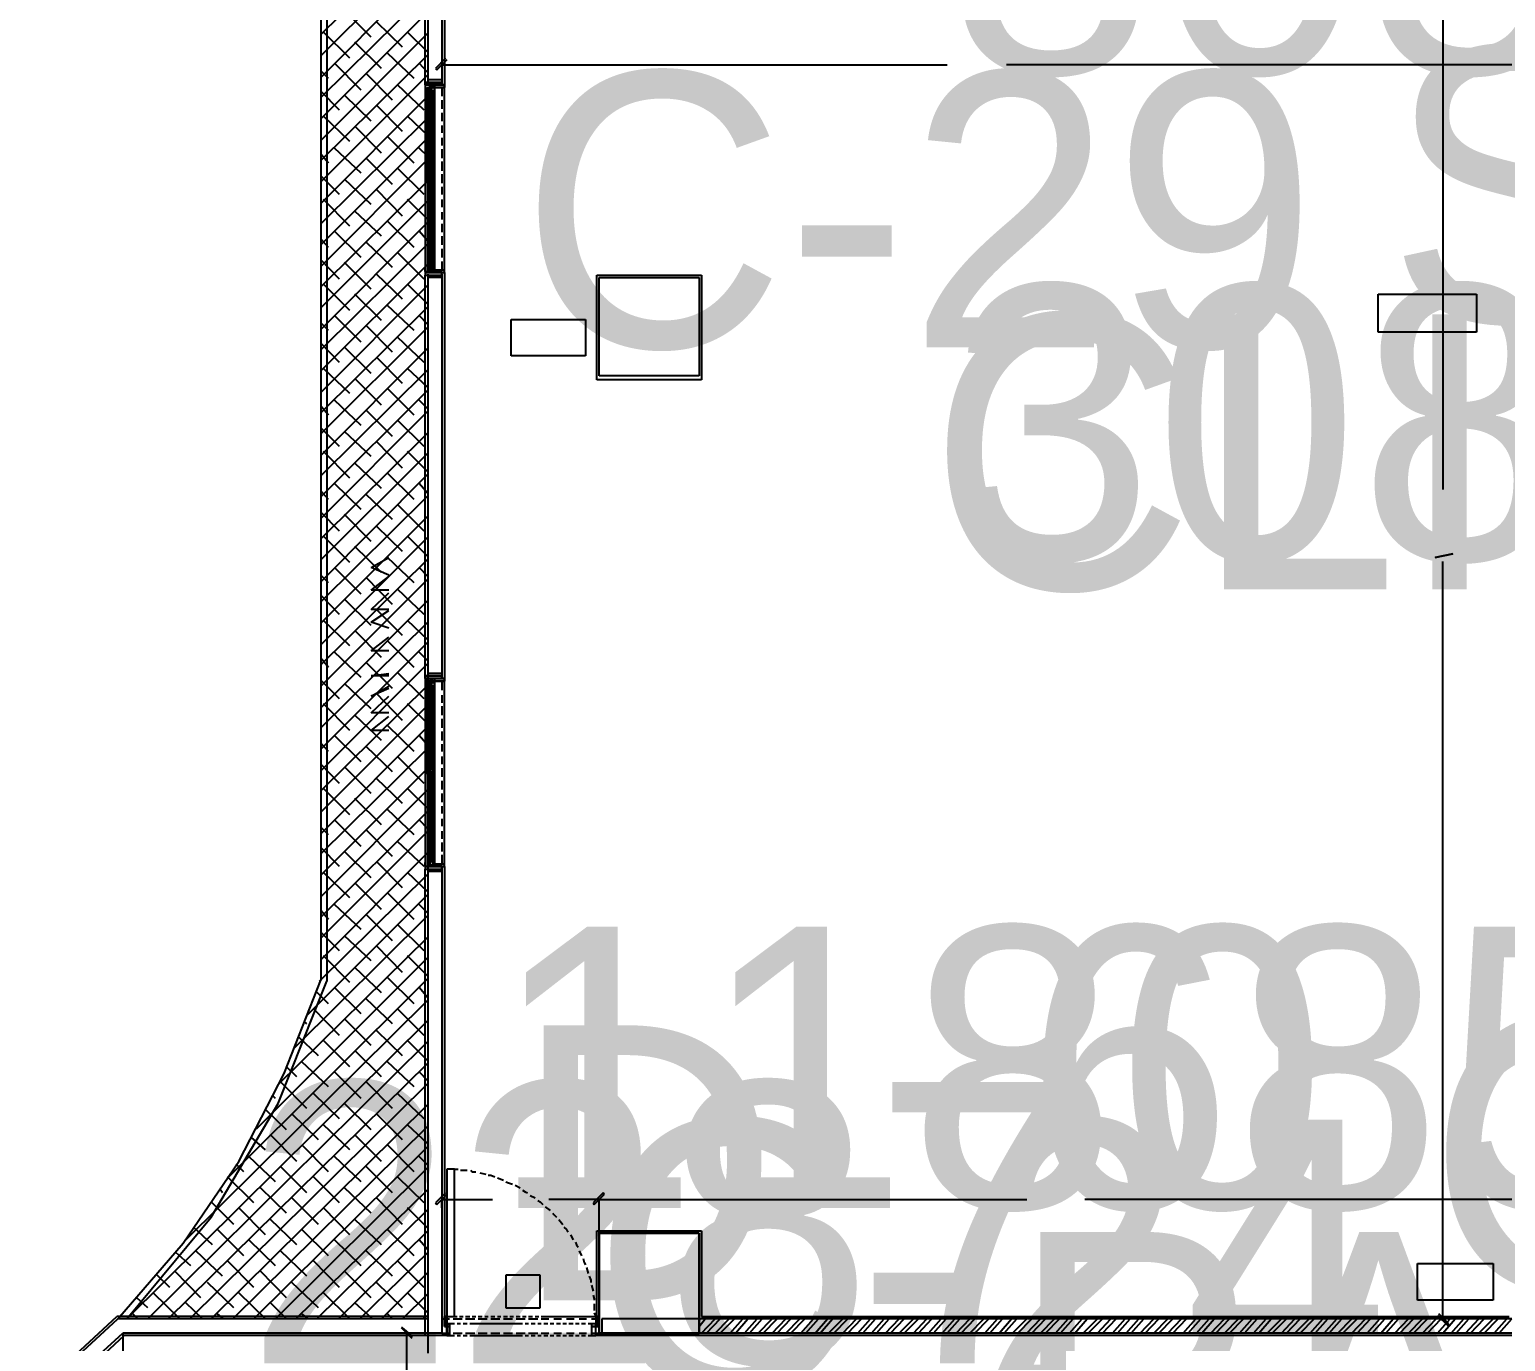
# Model space of a CAD drawing. Header units: feet. Extents: x -4 to 240, y -9 to 130.
# Drawn here: x 40.38 to 77.74, y 71.05 to 104.24 of the extents above; entities that cross this region are included whole.
import ezdxf

# ---------------------------------------------------------------- set-up
doc = ezdxf.new("R2010")
doc.units = ezdxf.units.FT
for name, color, linetype in [('RECTS', 8, 'Continuous'), ('TEXT', 3, 'Continuous'), ('WALLS', 7, 'Continuous')]:
    doc.layers.add(name, color=color, linetype=linetype)

msp = doc.modelspace()

# ---------------------------------------------------------------- linework, layer by layer
at = {"layer": 'RECTS'}
for points in [[(50.399, 102.839), (50.82, 102.839), (50.82, 102.903), (50.399, 102.903)], [(50.628, 102.775), (50.884, 102.775), (50.884, 102.839), (50.628, 102.839)], [(50.399, 98.029), (50.82, 98.029), (50.82, 98.093), (50.399, 98.093)], [(50.628, 98.093), (50.884, 98.093), (50.884, 98.156), (50.628, 98.156)], [(50.399, 87.821), (50.82, 87.821), (50.82, 87.885), (50.399, 87.885)], [(50.628, 87.758), (50.884, 87.758), (50.884, 87.821), (50.628, 87.821)], [(50.399, 82.998), (50.82, 82.998), (50.82, 83.062), (50.399, 83.062)], [(50.628, 83.062), (50.884, 83.062), (50.884, 83.126), (50.628, 83.126)], [(50.884, 71.49), (50.947, 71.49), (50.947, 71.681), (50.884, 71.681)], [(50.884, 71.426), (51.011, 71.426), (51.011, 71.49), (50.884, 71.49)], [(50.947, 71.196), (51.011, 71.196), (51.011, 71.426), (50.947, 71.426)], [(54.609, 71.426), (54.775, 71.426), (54.775, 71.49), (54.609, 71.49)], [(54.609, 71.196), (54.711, 71.196), (54.711, 71.426), (54.609, 71.426)], [(54.711, 71.49), (54.775, 71.49), (54.775, 71.681), (54.711, 71.681)]]:
    msp.add_lwpolyline(points, close=True, dxfattribs=at)
at = {"layer": 'WALLS'}
for p, q in [((47.758, 114.105), (47.758, 80.191)), ((47.911, 113.939), (47.911, 80.166)), ((50.399, 102.903), (50.399, 112.153)), ((50.463, 112.089), (50.463, 102.967)), ((76.147, 111.77), (76.147, 92.606)), ((47.758, 104.115), (50.463, 106.794)), ((47.758, 103.579), (50.463, 106.284)), ((47.758, 103.03), (50.463, 105.748)), ((47.758, 102.52), (50.463, 105.199)), ((50.82, 105.327), (50.82, 102.967)), ((50.884, 105.238), (50.884, 102.839)), ((47.758, 101.984), (50.463, 104.689)), ((49.033, 104.051), (48.357, 104.727)), ((49.825, 103.796), (49.161, 104.434)), ((47.758, 101.435), (50.463, 104.153)), ((48.485, 103.515), (47.821, 104.179)), ((49.289, 103.26), (48.612, 103.923)), ((50.463, 103.668), (49.952, 104.179)), ((47.758, 100.925), (50.463, 103.604)), ((50.118, 103.005), (49.442, 103.643)), ((50.909, 103.515), (50.654, 103.26)), ((50.947, 103.477), (50.692, 103.222)), ((50.692, 103.222), (50.947, 103.477)), ((47.949, 103.005), (47.758, 103.196)), ((47.758, 100.389), (50.463, 103.094)), ((48.778, 102.711), (48.102, 103.388)), ((49.569, 102.456), (48.906, 103.132)), ((50.463, 103.158), (50.246, 103.388)), ((50.654, 103.26), (50.692, 103.222)), ((50.82, 103.413), (50.82, 103.349)), ((50.82, 103.413), (50.82, 103.413)), ((50.82, 103.349), (63.604, 103.349)), ((77.895, 103.349), (65.11, 103.349)), ((50.373, 102.201), (49.697, 102.839)), ((50.399, 102.839), (50.399, 102.903)), ((50.399, 102.903), (50.82, 102.903)), ((50.501, 102.839), (50.399, 102.839)), ((50.399, 102.839), (50.399, 102.75)), ((50.82, 102.839), (50.399, 102.839)), ((50.628, 102.839), (50.399, 102.839)), ((50.399, 102.839), (50.399, 98.093)), ((50.399, 102.75), (50.399, 102.75)), ((50.437, 102.775), (50.437, 100.478)), ((50.437, 102.775), (50.501, 102.775)), ((50.437, 102.775), (50.437, 102.775)), ((50.437, 102.75), (50.437, 102.75)), ((50.437, 102.75), (50.437, 102.648)), ((50.437, 102.75), (50.437, 102.75)), ((50.82, 102.967), (50.463, 102.967)), ((50.463, 102.967), (50.463, 102.877)), ((50.463, 102.775), (50.463, 102.558)), ((50.463, 102.75), (50.463, 102.75)), ((50.463, 102.75), (50.463, 102.648)), ((50.501, 102.839), (50.501, 102.75)), ((50.501, 102.775), (50.501, 100.478)), ((50.501, 102.75), (50.501, 102.75)), ((50.59, 102.839), (50.526, 102.839)), ((50.526, 102.839), (50.526, 102.75)), ((50.526, 102.75), (50.526, 102.75)), ((50.565, 100.581), (50.565, 102.839)), ((50.59, 102.839), (50.59, 102.75)), ((50.59, 102.75), (50.59, 102.75)), ((50.628, 102.839), (50.628, 102.775)), ((50.884, 102.839), (50.628, 102.839)), ((50.628, 102.775), (50.628, 102.839)), ((50.628, 102.839), (50.884, 102.839)), ((50.628, 98.093), (50.628, 102.839)), ((50.628, 102.775), (50.628, 98.156)), ((50.628, 102.775), (50.628, 98.156)), ((50.884, 102.775), (50.628, 102.775)), ((50.82, 102.967), (50.82, 102.877)), ((50.82, 102.903), (50.82, 102.839)), ((50.82, 102.775), (50.82, 102.558)), ((50.884, 102.775), (50.884, 102.839)), ((50.884, 102.839), (50.884, 102.775)), ((50.884, 98.156), (50.884, 102.775)), ((50.884, 98.156), (50.884, 102.775)), ((48.23, 102.201), (47.758, 102.686)), ((47.758, 99.841), (50.463, 102.558)), ((49.033, 101.92), (48.357, 102.584)), ((50.399, 102.711), (50.399, 102.711)), ((50.399, 102.711), (50.399, 102.711)), ((50.399, 102.711), (50.399, 102.711)), ((50.399, 102.711), (50.399, 102.711)), ((50.399, 102.711), (50.399, 98.22)), ((50.437, 102.711), (50.437, 102.711)), ((50.437, 102.711), (50.437, 102.711)), ((50.437, 102.711), (50.437, 102.711)), ((50.437, 102.711), (50.437, 102.711)), ((50.437, 100.517), (50.437, 102.648)), ((50.437, 102.648), (50.437, 102.648)), ((50.463, 100.478), (50.463, 102.711)), ((50.463, 100.478), (50.463, 102.711)), ((50.463, 102.711), (50.463, 100.478)), ((50.463, 102.711), (50.463, 102.711)), ((50.463, 100.517), (50.463, 102.648)), ((50.463, 102.648), (50.463, 102.648)), ((50.463, 102.456), (50.463, 102.239)), ((50.501, 102.711), (50.501, 98.22)), ((50.501, 102.711), (50.501, 102.711)), ((50.501, 102.711), (50.501, 102.711)), ((50.526, 102.711), (50.526, 98.22)), ((50.526, 102.711), (50.526, 102.711)), ((50.526, 102.711), (50.526, 102.711)), ((50.59, 102.711), (50.59, 98.22)), ((50.59, 102.711), (50.59, 102.711)), ((50.59, 102.711), (50.59, 102.711)), ((50.82, 102.456), (50.82, 102.239)), ((47.758, 99.33), (50.463, 102.01)), ((48.485, 101.41), (47.821, 102.048)), ((49.825, 101.665), (49.161, 102.329)), ((50.463, 101.563), (49.952, 102.048)), ((50.463, 102.137), (50.463, 101.92)), ((50.82, 102.137), (50.82, 101.92)), ((49.289, 101.116), (48.612, 101.793)), ((50.463, 101.818), (50.463, 101.627)), ((50.82, 101.818), (50.82, 101.627)), ((47.758, 98.794), (50.463, 101.499)), ((48.778, 100.606), (48.102, 101.244)), ((50.118, 100.861), (49.442, 101.537)), ((50.463, 101.027), (50.246, 101.244)), ((50.463, 101.499), (50.463, 101.308)), ((50.82, 101.499), (50.82, 101.308)), ((47.949, 100.861), (47.758, 101.091)), ((47.758, 98.246), (50.463, 100.963)), ((49.569, 100.325), (48.906, 100.989)), ((50.463, 101.219), (50.463, 100.989)), ((50.463, 100.9), (50.463, 100.67)), ((50.82, 101.219), (50.82, 100.989)), ((50.82, 100.9), (50.82, 100.67)), ((48.23, 100.07), (47.758, 100.542)), ((50.373, 100.07), (49.697, 100.734)), ((50.437, 100.415), (50.437, 100.581)), ((50.437, 100.581), (50.437, 100.581)), ((50.437, 100.478), (50.437, 100.542)), ((50.437, 100.542), (50.437, 100.542)), ((50.437, 100.542), (50.437, 100.542)), ((50.437, 100.517), (50.437, 100.517)), ((50.437, 100.478), (50.437, 100.478)), ((50.437, 100.478), (50.437, 100.478)), ((50.437, 100.415), (50.437, 100.478)), ((50.437, 100.478), (50.437, 100.478)), ((50.463, 100.581), (50.463, 100.351)), ((50.463, 100.581), (50.463, 100.581)), ((50.463, 100.478), (50.463, 100.542)), ((50.463, 100.542), (50.463, 100.542)), ((50.463, 100.542), (50.463, 100.542)), ((50.463, 100.542), (50.463, 100.542)), ((50.463, 100.517), (50.463, 100.517)), ((50.463, 100.478), (50.463, 100.478)), ((50.463, 100.478), (50.463, 100.478)), ((50.463, 100.478), (50.463, 100.478)), ((50.463, 100.415), (50.463, 100.478)), ((50.501, 100.415), (50.501, 100.581)), ((50.526, 100.581), (50.526, 100.415)), ((50.526, 100.581), (50.59, 100.581)), ((50.526, 100.581), (50.526, 100.517)), ((50.526, 100.581), (50.526, 100.581)), ((50.526, 100.517), (50.526, 100.453)), ((50.526, 100.517), (50.526, 100.517)), ((50.565, 100.581), (50.565, 100.517)), ((50.565, 100.517), (50.565, 100.517)), ((50.565, 100.517), (50.565, 100.453)), ((50.565, 98.22), (50.565, 100.517)), ((50.565, 98.22), (50.565, 100.517)), ((50.565, 100.517), (50.565, 98.22)), ((50.59, 100.581), (50.59, 100.415)), ((50.82, 100.581), (50.82, 100.351)), ((47.758, 97.735), (50.463, 100.415)), ((49.033, 99.815), (48.357, 100.453)), ((49.825, 99.522), (49.161, 100.198)), ((50.437, 100.453), (50.437, 100.453)), ((50.437, 100.415), (50.501, 100.415)), ((50.437, 100.415), (50.437, 100.415)), ((50.463, 98.118), (50.463, 100.415)), ((50.463, 100.262), (50.463, 100.07)), ((50.501, 100.453), (50.501, 100.453)), ((50.526, 100.453), (50.526, 100.453)), ((50.526, 100.415), (50.526, 100.415)), ((50.526, 100.415), (50.526, 100.415)), ((50.526, 100.415), (50.526, 98.309)), ((50.565, 100.453), (50.565, 100.453)), ((50.565, 100.415), (50.565, 100.415)), ((50.565, 100.415), (50.565, 100.415)), ((50.59, 100.415), (50.59, 98.309)), ((50.82, 100.262), (50.82, 100.07)), ((47.758, 97.199), (50.463, 99.904)), ((48.485, 99.266), (47.821, 99.943)), ((50.463, 99.432), (49.952, 99.943)), ((50.463, 99.943), (50.463, 99.751)), ((50.82, 99.943), (50.82, 99.751)), ((47.758, 96.651), (50.463, 99.368)), ((49.289, 99.011), (48.612, 99.649)), ((50.118, 98.73), (49.442, 99.394)), ((50.463, 99.624), (50.463, 99.432)), ((50.82, 99.624), (50.82, 99.432)), ((48.778, 98.475), (48.102, 99.139)), ((50.463, 98.884), (50.246, 99.139)), ((50.463, 99.33), (50.463, 99.113)), ((50.463, 99.011), (50.463, 98.794)), ((50.82, 99.33), (50.82, 99.113)), ((50.82, 99.011), (50.82, 98.794)), ((47.949, 98.73), (47.758, 98.947)), ((47.758, 96.14), (50.463, 98.82)), ((49.569, 98.22), (48.906, 98.858)), ((50.463, 98.692), (50.463, 98.475)), ((50.82, 98.692), (50.82, 98.475)), ((48.23, 97.927), (47.758, 98.411)), ((47.758, 95.604), (50.463, 98.309)), ((49.033, 97.671), (48.357, 98.348)), ((50.373, 97.927), (49.697, 98.603)), ((50.463, 98.373), (50.463, 98.182)), ((50.526, 98.156), (50.526, 98.309)), ((50.526, 98.309), (50.526, 98.309)), ((50.526, 98.22), (50.526, 98.284)), ((50.526, 98.284), (50.526, 98.284)), ((50.526, 98.284), (50.526, 98.284)), ((50.526, 98.284), (50.526, 98.284)), ((50.565, 98.309), (50.565, 98.309)), ((50.565, 98.22), (50.565, 98.284)), ((50.565, 98.284), (50.565, 98.284)), ((50.565, 98.284), (50.565, 98.284)), ((50.565, 98.284), (50.565, 98.284)), ((50.59, 98.156), (50.59, 98.309)), ((50.82, 98.373), (50.82, 98.182)), ((49.825, 97.416), (49.161, 98.054)), ((50.399, 98.118), (50.399, 98.22)), ((50.399, 98.22), (50.399, 98.22)), ((50.399, 98.22), (50.399, 98.22)), ((50.399, 98.22), (50.399, 98.22)), ((50.399, 98.22), (50.399, 98.22)), ((50.399, 98.118), (50.501, 98.118)), ((50.399, 98.093), (50.399, 98.029)), ((50.82, 98.093), (50.399, 98.093)), ((50.399, 98.093), (50.399, 98.093)), ((50.399, 98.093), (50.628, 98.093)), ((50.399, 87.885), (50.399, 98.029)), ((50.399, 98.029), (50.82, 98.029)), ((50.437, 98.22), (50.437, 98.22)), ((50.437, 98.22), (50.437, 98.22)), ((50.437, 98.22), (50.437, 98.22)), ((50.437, 98.22), (50.437, 98.22)), ((50.463, 98.054), (50.463, 97.965)), ((50.463, 97.965), (50.463, 87.949)), ((50.82, 97.965), (50.463, 97.965)), ((50.501, 98.118), (50.501, 98.22)), ((50.501, 98.22), (50.501, 98.22)), ((50.501, 98.22), (50.501, 98.22)), ((50.526, 98.156), (50.526, 98.22)), ((50.526, 98.22), (50.526, 98.22)), ((50.526, 98.118), (50.526, 98.22)), ((50.526, 98.22), (50.526, 98.22)), ((50.526, 98.22), (50.526, 98.22)), ((50.59, 98.156), (50.526, 98.156)), ((50.526, 98.156), (50.526, 98.156)), ((50.526, 98.118), (50.59, 98.118)), ((50.565, 98.22), (50.565, 98.22)), ((50.565, 98.156), (50.565, 98.22)), ((50.59, 98.22), (50.59, 98.22)), ((50.59, 98.22), (50.59, 98.22)), ((50.59, 98.118), (50.59, 98.22)), ((50.628, 98.156), (50.884, 98.156)), ((50.884, 98.156), (50.628, 98.156)), ((50.628, 98.156), (50.628, 98.093)), ((50.628, 98.093), (50.884, 98.093)), ((50.82, 98.029), (50.82, 98.093)), ((50.82, 98.054), (50.82, 97.965)), ((50.82, 97.965), (50.82, 87.949)), ((50.884, 98.156), (50.884, 98.156)), ((50.884, 98.118), (50.884, 98.118)), ((50.884, 98.118), (50.884, 98.118)), ((50.884, 98.093), (50.884, 87.821)), ((50.884, 98.093), (50.884, 98.093)), ((54.737, 95.375), (54.737, 98.029)), ((54.737, 98.029), (57.391, 98.029)), ((54.801, 97.965), (57.327, 97.965)), ((54.801, 95.477), (54.801, 97.965)), ((54.801, 97.965), (57.327, 97.965)), ((54.801, 95.477), (54.801, 97.965)), ((57.327, 97.965), (57.327, 95.477)), ((57.327, 97.965), (57.327, 95.477)), ((57.391, 98.029), (57.391, 95.375)), ((47.758, 95.056), (50.463, 97.774)), ((48.485, 97.136), (47.821, 97.799)), ((49.289, 96.88), (48.612, 97.544)), ((50.463, 97.289), (49.952, 97.799)), ((74.514, 97.544), (77.002, 97.544)), ((74.514, 96.587), (74.514, 97.544)), ((77.002, 97.544), (77.002, 96.587)), ((47.758, 94.545), (50.463, 97.225)), ((50.118, 96.625), (49.442, 97.263)), ((47.949, 96.625), (47.758, 96.817)), ((48.778, 96.332), (48.102, 97.008)), ((49.569, 96.077), (48.906, 96.753)), ((50.463, 96.778), (50.246, 97.008)), ((52.568, 96.906), (54.456, 96.906)), ((52.568, 95.987), (52.568, 96.906)), ((54.456, 96.906), (54.456, 95.987)), ((47.758, 94.01), (50.463, 96.715)), ((50.373, 95.821), (49.697, 96.459)), ((77.002, 96.587), (74.514, 96.587)), ((48.23, 95.821), (47.758, 96.306)), ((47.758, 93.461), (50.463, 96.179)), ((49.033, 95.541), (48.357, 96.204)), ((47.758, 92.951), (50.463, 95.63)), ((48.485, 95.03), (47.821, 95.668)), ((49.825, 95.285), (49.161, 95.949)), ((50.463, 95.183), (49.952, 95.668)), ((54.456, 95.987), (52.568, 95.987)), ((49.289, 94.737), (48.612, 95.413)), ((57.391, 95.375), (54.737, 95.375)), ((57.327, 95.477), (54.801, 95.477)), ((57.327, 95.477), (54.801, 95.477)), ((47.758, 92.415), (50.463, 95.12)), ((50.118, 94.482), (49.442, 95.158)), ((47.949, 94.482), (47.758, 94.711)), ((47.758, 91.866), (50.463, 94.584)), ((48.778, 94.226), (48.102, 94.864)), ((49.569, 93.946), (48.906, 94.609)), ((50.463, 94.648), (50.246, 94.864)), ((48.23, 93.691), (47.758, 94.163)), ((50.373, 93.691), (49.697, 94.354)), ((47.758, 91.356), (50.463, 94.035)), ((49.033, 93.435), (48.357, 94.073)), ((49.825, 93.142), (49.161, 93.818)), ((47.758, 90.82), (50.463, 93.525)), ((48.485, 92.887), (47.821, 93.563)), ((50.463, 93.053), (49.952, 93.563)), ((49.289, 92.632), (48.612, 93.27)), ((50.118, 92.351), (49.442, 93.014)), ((47.758, 90.271), (50.463, 92.989)), ((48.778, 92.096), (48.102, 92.759)), ((50.463, 92.504), (50.246, 92.759)), ((47.949, 92.351), (47.758, 92.568)), ((47.758, 89.761), (50.463, 92.44)), ((49.569, 91.841), (48.906, 92.478)), ((48.23, 91.547), (47.758, 92.032)), ((47.758, 89.225), (50.463, 91.93)), ((49.033, 91.292), (48.357, 91.968)), ((50.373, 91.547), (49.697, 92.223)), ((49.825, 91.037), (49.161, 91.675)), ((47.758, 88.676), (50.463, 91.394)), ((48.485, 90.756), (47.821, 91.419)), ((49.289, 90.501), (48.612, 91.164)), ((50.463, 90.909), (49.952, 91.419)), ((47.758, 88.166), (50.463, 90.845)), ((49.033, 90.628), (49.48, 90.884)), ((50.118, 90.246), (49.442, 90.884)), ((76.402, 90.973), (75.955, 90.884)), ((75.955, 90.884), (76.402, 90.973)), ((76.147, 71.617), (76.147, 90.781)), ((47.949, 90.246), (47.758, 90.437)), ((48.778, 89.952), (48.102, 90.628)), ((49.48, 90.437), (49.033, 90.628)), ((49.033, 90.054), (49.48, 90.399)), ((50.463, 90.399), (50.246, 90.628)), ((47.758, 87.63), (50.463, 90.335)), ((49.569, 89.697), (48.906, 90.373)), ((49.48, 90.054), (49.033, 90.054)), ((50.373, 89.442), (49.697, 90.08)), ((48.23, 89.442), (47.758, 89.927)), ((47.758, 87.081), (50.463, 89.799)), ((49.033, 89.161), (48.357, 89.825)), ((49.033, 89.569), (49.48, 89.99)), ((48.485, 88.651), (47.821, 89.289)), ((49.48, 89.569), (49.033, 89.569)), ((49.033, 89.25), (49.48, 89.544)), ((49.825, 88.906), (49.161, 89.569)), ((50.463, 88.804), (49.952, 89.289)), ((47.758, 86.571), (50.463, 89.25)), ((49.289, 88.357), (48.612, 89.033)), ((49.48, 89.097), (49.033, 89.25)), ((47.758, 86.035), (50.463, 88.74)), ((49.033, 88.523), (49.48, 88.868)), ((50.118, 88.102), (49.442, 88.778)), ((47.949, 88.102), (47.758, 88.332)), ((47.758, 85.486), (50.463, 88.204)), ((48.778, 87.847), (48.102, 88.485)), ((49.569, 87.566), (48.906, 88.23)), ((49.48, 88.523), (49.033, 88.523)), ((50.463, 88.268), (50.246, 88.485)), ((48.23, 87.311), (47.758, 87.783)), ((49.033, 87.885), (49.48, 87.949)), ((49.48, 87.885), (49.033, 87.885)), ((50.373, 87.311), (49.697, 87.974)), ((50.399, 87.821), (50.399, 87.885)), ((50.399, 87.885), (50.82, 87.885)), ((50.82, 87.821), (50.399, 87.821)), ((50.628, 87.821), (50.399, 87.821)), ((50.399, 87.821), (50.399, 83.062)), ((50.501, 87.783), (50.399, 87.783)), ((50.399, 87.783), (50.399, 87.694)), ((50.82, 87.949), (50.463, 87.949)), ((50.463, 87.949), (50.463, 87.847)), ((50.501, 87.783), (50.501, 87.694)), ((50.59, 87.783), (50.526, 87.783)), ((50.526, 87.783), (50.526, 87.694)), ((50.565, 85.525), (50.565, 87.783)), ((50.59, 87.783), (50.59, 87.694)), ((50.628, 87.821), (50.628, 87.758)), ((50.884, 87.821), (50.628, 87.821)), ((50.628, 87.758), (50.628, 87.821)), ((50.628, 87.821), (50.884, 87.821)), ((50.628, 83.062), (50.628, 87.821)), ((50.82, 87.949), (50.82, 87.847)), ((50.82, 87.885), (50.82, 87.821)), ((50.884, 87.758), (50.884, 87.821)), ((50.884, 87.821), (50.884, 87.783)), ((50.884, 87.783), (50.884, 87.758)), ((47.758, 84.976), (50.463, 87.656)), ((49.033, 87.056), (48.357, 87.694)), ((49.033, 87.375), (49.48, 87.63)), ((49.48, 87.566), (49.033, 87.375)), ((49.825, 86.762), (49.161, 87.439)), ((50.399, 87.694), (50.399, 87.694)), ((50.399, 87.694), (50.399, 87.694)), ((50.399, 87.694), (50.399, 87.694)), ((50.399, 87.656), (50.399, 87.656)), ((50.399, 87.656), (50.399, 83.19)), ((50.437, 87.758), (50.437, 85.461)), ((50.437, 87.758), (50.501, 87.758)), ((50.437, 87.758), (50.437, 87.694)), ((50.437, 87.758), (50.437, 87.758)), ((50.437, 87.694), (50.437, 87.694)), ((50.437, 87.694), (50.437, 87.694)), ((50.437, 87.694), (50.437, 87.694)), ((50.437, 87.694), (50.437, 87.63)), ((50.437, 87.694), (50.437, 87.694)), ((50.437, 87.656), (50.437, 87.656)), ((50.437, 85.461), (50.437, 87.63)), ((50.437, 87.63), (50.437, 87.63)), ((50.463, 87.758), (50.463, 87.694)), ((50.463, 87.719), (50.463, 87.528)), ((50.463, 85.461), (50.463, 87.694)), ((50.463, 85.461), (50.463, 87.694)), ((50.463, 87.694), (50.463, 85.461)), ((50.463, 87.694), (50.463, 87.694)), ((50.463, 87.694), (50.463, 87.63)), ((50.463, 85.461), (50.463, 87.63)), ((50.463, 87.63), (50.463, 87.63)), ((50.501, 87.758), (50.501, 85.461)), ((50.501, 87.694), (50.501, 87.694)), ((50.501, 87.656), (50.501, 83.19)), ((50.501, 87.656), (50.501, 87.656)), ((50.526, 87.694), (50.526, 87.694)), ((50.526, 87.656), (50.526, 83.19)), ((50.526, 87.656), (50.526, 87.656)), ((50.59, 87.694), (50.59, 87.694)), ((50.59, 87.656), (50.59, 83.19)), ((50.59, 87.656), (50.59, 87.656)), ((50.628, 87.758), (50.628, 83.126)), ((50.628, 87.758), (50.628, 83.126)), ((50.884, 87.758), (50.628, 87.758)), ((50.82, 87.719), (50.82, 87.528)), ((50.884, 83.126), (50.884, 87.758)), ((50.884, 83.126), (50.884, 87.758)), ((47.758, 84.44), (50.463, 87.145)), ((48.485, 86.507), (47.821, 87.183)), ((49.033, 86.954), (49.48, 87.375)), ((50.463, 86.673), (49.952, 87.183)), ((50.463, 87.4), (50.463, 87.209)), ((50.463, 87.12), (50.463, 86.89)), ((50.82, 87.4), (50.82, 87.209)), ((50.82, 87.12), (50.82, 86.89)), ((49.289, 86.252), (48.612, 86.89)), ((49.48, 86.954), (49.033, 86.954)), ((49.033, 86.507), (49.48, 86.864)), ((50.463, 86.801), (50.463, 86.571)), ((50.82, 86.801), (50.82, 86.571)), ((47.758, 83.892), (50.463, 86.609)), ((48.778, 85.716), (48.102, 86.38)), ((49.48, 86.507), (49.033, 86.507)), ((50.118, 85.971), (49.442, 86.635)), ((50.463, 86.124), (50.246, 86.38)), ((50.463, 86.482), (50.463, 86.252)), ((50.82, 86.482), (50.82, 86.252)), ((47.949, 85.971), (47.758, 86.188)), ((47.758, 83.381), (50.463, 86.061)), ((49.569, 85.461), (48.906, 86.099)), ((50.463, 86.163), (50.463, 85.971)), ((50.82, 86.163), (50.82, 85.971)), ((48.23, 85.167), (47.758, 85.652)), ((47.758, 82.845), (50.463, 85.55)), ((49.033, 84.912), (48.357, 85.589)), ((50.373, 85.167), (49.697, 85.844)), ((50.463, 85.844), (50.463, 85.652)), ((50.463, 85.55), (50.463, 85.333)), ((50.82, 85.844), (50.82, 85.652)), ((50.82, 85.55), (50.82, 85.333)), ((49.825, 84.657), (49.161, 85.295)), ((50.437, 85.397), (50.437, 85.525)), ((50.437, 85.461), (50.437, 85.525)), ((50.437, 85.525), (50.437, 85.525)), ((50.437, 85.525), (50.437, 85.525)), ((50.437, 85.461), (50.437, 85.397)), ((50.437, 85.461), (50.437, 85.461)), ((50.437, 85.461), (50.437, 85.461)), ((50.437, 85.461), (50.437, 85.461)), ((50.437, 85.461), (50.437, 85.461)), ((50.437, 85.423), (50.437, 85.423)), ((50.437, 85.397), (50.501, 85.397)), ((50.437, 85.397), (50.437, 85.397)), ((50.437, 85.397), (50.437, 85.397)), ((50.463, 85.461), (50.463, 85.525)), ((50.463, 85.525), (50.463, 85.525)), ((50.463, 85.525), (50.463, 85.525)), ((50.463, 85.461), (50.463, 85.461)), ((50.463, 85.461), (50.463, 85.461)), ((50.463, 85.461), (50.463, 85.461)), ((50.463, 85.461), (50.463, 85.461)), ((50.463, 85.397), (50.463, 85.397)), ((50.463, 83.062), (50.463, 85.397)), ((50.463, 85.231), (50.463, 85.014)), ((50.501, 85.397), (50.501, 85.525)), ((50.501, 85.461), (50.501, 85.397)), ((50.526, 85.525), (50.526, 85.397)), ((50.526, 85.525), (50.59, 85.525)), ((50.526, 85.525), (50.526, 85.525)), ((50.526, 85.486), (50.526, 85.486)), ((50.526, 85.486), (50.526, 85.397)), ((50.526, 85.486), (50.526, 85.486)), ((50.526, 85.397), (50.526, 85.397)), ((50.526, 85.397), (50.526, 85.397)), ((50.526, 85.397), (50.526, 83.254)), ((50.565, 85.486), (50.565, 85.486)), ((50.565, 85.486), (50.565, 85.397)), ((50.565, 85.461), (50.565, 85.461)), ((50.565, 83.19), (50.565, 85.461)), ((50.565, 83.19), (50.565, 85.461)), ((50.565, 85.461), (50.565, 83.19)), ((50.565, 85.397), (50.565, 85.397)), ((50.565, 85.397), (50.565, 85.397)), ((50.59, 85.525), (50.59, 85.397)), ((50.59, 85.397), (50.59, 83.254)), ((50.82, 85.231), (50.82, 85.014)), ((47.758, 82.297), (50.463, 85.014)), ((48.485, 84.376), (47.821, 85.04)), ((50.463, 84.53), (49.952, 85.04)), ((50.463, 84.912), (50.463, 84.695)), ((50.82, 84.912), (50.82, 84.695)), ((47.758, 81.786), (50.463, 84.466)), ((49.289, 84.121), (48.612, 84.785)), ((50.118, 83.866), (49.442, 84.504)), ((50.463, 84.593), (50.463, 84.402)), ((50.82, 84.593), (50.82, 84.402)), ((47.949, 83.866), (47.758, 84.057)), ((48.778, 83.573), (48.102, 84.249)), ((50.463, 84.019), (50.246, 84.249)), ((50.463, 84.274), (50.463, 84.083)), ((50.82, 84.274), (50.82, 84.083)), ((47.758, 81.25), (50.463, 83.955)), ((49.569, 83.317), (48.906, 83.994)), ((50.373, 83.062), (49.697, 83.7)), ((50.463, 83.955), (50.463, 83.764)), ((50.463, 83.675), (50.463, 83.445)), ((50.82, 83.955), (50.82, 83.764)), ((50.82, 83.675), (50.82, 83.445)), ((48.23, 83.062), (47.758, 83.547)), ((47.758, 80.702), (50.463, 83.419)), ((49.033, 82.781), (48.357, 83.445)), ((50.463, 83.356), (50.463, 83.126)), ((50.82, 83.356), (50.82, 83.126)), ((49.825, 82.526), (49.161, 83.19)), ((50.399, 83.19), (50.399, 83.19)), ((50.399, 83.19), (50.399, 83.19)), ((50.399, 83.062), (50.399, 83.164)), ((50.399, 83.164), (50.399, 83.164)), ((50.399, 83.164), (50.399, 83.164)), ((50.399, 83.062), (50.501, 83.062)), ((50.399, 83.062), (50.399, 82.998)), ((50.82, 83.062), (50.399, 83.062)), ((50.399, 83.062), (50.399, 83.062)), ((50.399, 83.062), (50.628, 83.062)), ((50.399, 71.196), (50.399, 82.998)), ((50.399, 82.998), (50.82, 82.998)), ((50.437, 83.19), (50.437, 83.19)), ((50.437, 83.19), (50.437, 83.19)), ((50.437, 83.19), (50.437, 83.19)), ((50.437, 83.164), (50.437, 83.164)), ((50.437, 83.164), (50.437, 83.164)), ((50.463, 83.037), (50.463, 82.935)), ((50.463, 82.935), (50.463, 71.26)), ((50.82, 82.935), (50.463, 82.935)), ((50.501, 83.19), (50.501, 83.19)), ((50.501, 83.19), (50.501, 83.19)), ((50.501, 83.19), (50.501, 83.19)), ((50.501, 83.062), (50.501, 83.164)), ((50.501, 83.164), (50.501, 83.164)), ((50.501, 83.164), (50.501, 83.164)), ((50.526, 83.1), (50.526, 83.254)), ((50.526, 83.164), (50.526, 83.254)), ((50.526, 83.254), (50.526, 83.254)), ((50.526, 83.254), (50.526, 83.254)), ((50.526, 83.19), (50.526, 83.19)), ((50.526, 83.19), (50.526, 83.19)), ((50.526, 83.19), (50.526, 83.19)), ((50.526, 83.164), (50.526, 83.164)), ((50.526, 83.062), (50.526, 83.164)), ((50.526, 83.164), (50.526, 83.164)), ((50.526, 83.164), (50.526, 83.164)), ((50.526, 83.126), (50.526, 83.126)), ((50.59, 83.1), (50.526, 83.1)), ((50.526, 83.062), (50.59, 83.062)), ((50.565, 83.164), (50.565, 83.254)), ((50.565, 83.254), (50.565, 83.254)), ((50.565, 83.254), (50.565, 83.254)), ((50.565, 83.164), (50.565, 83.164)), ((50.565, 83.126), (50.565, 83.126)), ((50.59, 83.1), (50.59, 83.254)), ((50.59, 83.19), (50.59, 83.19)), ((50.59, 83.19), (50.59, 83.19)), ((50.59, 83.164), (50.59, 83.164)), ((50.59, 83.164), (50.59, 83.164)), ((50.59, 83.164), (50.59, 83.164)), ((50.59, 83.062), (50.59, 83.164)), ((50.628, 83.126), (50.884, 83.126)), ((50.884, 83.126), (50.628, 83.126)), ((50.628, 83.126), (50.628, 83.062)), ((50.628, 83.062), (50.884, 83.062)), ((50.82, 82.998), (50.82, 83.062)), ((50.82, 83.037), (50.82, 82.935)), ((50.82, 82.935), (50.82, 71.26)), ((50.884, 83.062), (50.884, 83.126)), ((50.884, 83.126), (50.884, 83.126)), ((50.884, 83.062), (50.884, 71.681)), ((50.884, 83.062), (50.884, 83.062)), ((47.719, 80.166), (50.463, 82.871)), ((48.485, 82.271), (47.821, 82.909)), ((49.289, 81.978), (48.612, 82.654)), ((50.463, 82.424), (49.952, 82.909)), ((47.4, 79.298), (50.463, 82.36)), ((50.118, 81.722), (49.442, 82.399)), ((47.081, 78.469), (50.463, 81.825)), ((47.949, 81.722), (47.758, 81.952)), ((48.778, 81.467), (48.102, 82.105)), ((49.569, 81.187), (48.906, 81.85)), ((50.463, 81.888), (50.246, 82.105)), ((50.373, 80.931), (49.697, 81.595)), ((46.673, 77.55), (50.463, 81.276)), ((48.23, 80.931), (47.758, 81.404)), ((49.033, 80.676), (48.357, 81.314)), ((49.825, 80.383), (49.161, 81.059)), ((46.124, 76.427), (50.463, 80.766)), ((48.485, 80.128), (47.821, 80.804)), ((50.463, 80.293), (49.952, 80.804)), ((49.289, 79.872), (48.612, 80.51)), ((45.423, 75.215), (50.463, 80.23)), ((46.673, 77.065), (47.911, 80.166)), ((46.826, 77.831), (47.758, 80.191)), ((48.778, 79.337), (48.102, 80)), ((50.118, 79.592), (49.442, 80.255)), ((50.463, 79.745), (50.246, 80)), ((44.338, 73.62), (50.463, 79.681)), ((47.949, 79.592), (47.63, 79.911)), ((49.569, 79.081), (48.906, 79.719)), ((48.23, 78.788), (47.566, 79.464)), ((49.033, 78.533), (48.357, 79.209)), ((50.373, 78.788), (49.697, 79.464)), ((42.845, 71.617), (50.463, 79.171)), ((47.4, 79.081), (47.337, 79.145)), ((49.825, 78.278), (49.161, 78.915)), ((43.381, 71.617), (50.463, 78.635)), ((47.694, 78.278), (47.183, 78.762)), ((48.485, 77.997), (47.821, 78.66)), ((50.463, 78.15), (49.952, 78.66)), ((43.892, 71.617), (50.463, 78.086)), ((47.949, 77.486), (47.273, 78.124)), ((49.289, 77.742), (48.612, 78.405)), ((50.118, 77.486), (49.442, 78.124)), ((45.678, 75.598), (46.826, 77.831)), ((47.145, 77.742), (46.89, 77.997)), ((48.778, 77.193), (48.102, 77.869)), ((50.463, 77.64), (50.246, 77.869)), ((44.44, 71.617), (50.463, 77.576)), ((47.4, 76.938), (46.737, 77.614)), ((48.23, 76.683), (47.566, 77.321)), ((49.569, 76.938), (48.906, 77.614)), ((50.373, 76.683), (49.697, 77.321)), ((44.976, 74.195), (46.673, 77.065)), ((44.976, 71.617), (50.463, 77.04)), ((46.609, 77.193), (46.545, 77.257)), ((49.033, 76.402), (48.357, 77.065)), ((46.89, 76.402), (46.354, 76.912)), ((47.694, 76.147), (47.018, 76.81)), ((49.825, 76.147), (49.161, 76.81)), ((45.525, 71.617), (50.463, 76.491)), ((46.354, 75.892), (45.997, 76.211)), ((47.145, 75.598), (46.482, 76.274)), ((48.485, 75.892), (47.821, 76.53)), ((49.289, 75.598), (48.612, 76.274)), ((50.463, 76.045), (49.952, 76.53)), ((46.061, 71.617), (50.463, 75.981)), ((47.949, 75.343), (47.273, 76.019)), ((50.118, 75.343), (49.442, 76.019)), ((44.274, 73.531), (45.678, 75.598)), ((45.805, 75.343), (45.614, 75.534)), ((46.609, 75.088), (45.933, 75.726)), ((47.4, 74.807), (46.737, 75.47)), ((48.778, 75.088), (48.102, 75.726)), ((49.569, 74.807), (48.906, 75.47)), ((50.463, 75.509), (50.246, 75.726)), ((46.061, 74.552), (45.397, 75.215)), ((46.609, 71.617), (50.463, 75.445)), ((48.23, 74.552), (47.566, 75.215)), ((50.373, 74.552), (49.697, 75.215)), ((50.947, 75.407), (50.947, 71.681)), ((51.139, 75.407), (50.947, 75.407)), ((51.139, 71.681), (51.139, 75.407)), ((51.139, 75.407), (51.228, 75.407)), ((51.292, 75.381), (51.458, 75.381)), ((51.547, 75.381), (51.585, 75.343)), ((51.585, 75.343), (51.675, 75.343)), ((51.777, 75.317), (51.93, 75.279)), ((51.994, 75.254), (52.057, 75.254)), ((52.057, 75.254), (52.159, 75.215)), ((52.223, 75.19), (52.376, 75.126)), ((52.44, 75.088), (52.504, 75.062)), ((45.27, 74.807), (45.206, 74.896)), ((46.89, 74.297), (46.226, 74.935)), ((47.12, 71.617), (50.463, 74.896)), ((49.033, 74.297), (48.357, 74.935)), ((50.909, 74.807), (50.654, 74.552)), ((50.947, 74.769), (50.692, 74.514)), ((50.692, 74.514), (50.947, 74.769)), ((52.504, 75.062), (52.606, 75.024)), ((52.67, 74.998), (52.797, 74.935)), ((52.861, 74.871), (52.925, 74.833)), ((52.925, 74.833), (52.989, 74.807)), ((53.053, 74.743), (53.18, 74.679)), ((54.903, 74.807), (54.648, 74.552)), ((54.903, 74.807), (54.648, 74.552)), ((54.928, 74.769), (54.673, 74.514)), ((54.673, 74.514), (54.928, 74.769)), ((54.673, 74.514), (54.928, 74.769)), ((54.673, 74.514), (54.928, 74.769)), ((54.928, 74.769), (54.903, 74.807)), ((45.55, 74.003), (44.976, 74.577)), ((46.354, 73.748), (45.678, 74.424)), ((47.694, 74.003), (47.018, 74.679)), ((47.656, 71.617), (50.463, 74.386)), ((48.485, 73.748), (47.821, 74.424)), ((49.825, 74.003), (49.161, 74.679)), ((50.463, 73.914), (49.952, 74.424)), ((50.654, 74.552), (50.692, 74.514)), ((50.82, 74.424), (50.82, 74.641)), ((50.82, 74.641), (52.096, 74.641)), ((50.82, 74.641), (50.82, 74.641)), ((50.82, 74.424), (50.82, 74.424)), ((53.244, 74.616), (53.308, 74.577)), ((53.308, 74.577), (53.372, 74.514)), ((53.435, 74.45), (53.563, 74.36)), ((54.801, 74.641), (53.525, 74.641)), ((54.648, 74.552), (54.673, 74.514)), ((54.801, 71.26), (54.801, 74.641)), ((54.801, 74.641), (65.62, 74.641)), ((54.801, 74.641), (54.801, 74.641)), ((54.801, 71.26), (54.801, 74.641)), ((77.895, 74.641), (67.088, 74.641)), ((42.845, 71.617), (44.976, 74.195)), ((47.145, 73.493), (46.482, 74.131)), ((49.289, 73.493), (48.612, 74.131)), ((53.627, 74.297), (53.652, 74.258)), ((53.652, 74.258), (53.716, 74.195)), ((53.78, 74.131), (53.882, 74.003)), ((45.014, 73.493), (44.53, 73.939)), ((45.805, 73.212), (45.142, 73.876)), ((46.609, 72.957), (45.933, 73.62)), ((47.949, 73.212), (47.273, 73.876)), ((48.778, 72.957), (48.102, 73.62)), ((48.204, 71.617), (50.463, 73.85)), ((50.118, 73.212), (49.442, 73.876)), ((50.463, 73.365), (50.246, 73.62)), ((53.907, 73.939), (53.971, 73.876)), ((53.971, 73.876), (54.01, 73.812)), ((54.073, 73.748), (54.137, 73.62)), ((54.737, 71.681), (54.737, 73.85)), ((54.737, 73.85), (57.391, 73.85)), ((54.801, 73.786), (54.801, 71.26)), ((57.327, 73.786), (54.801, 73.786)), ((54.801, 73.786), (57.327, 73.786)), ((54.801, 71.26), (54.801, 73.786)), ((57.327, 71.26), (57.327, 73.786)), ((57.327, 73.786), (57.327, 71.26)), ((57.391, 73.85), (57.391, 71.681)), ((42.616, 71.617), (44.274, 73.531)), ((44.466, 72.957), (44.083, 73.301)), ((45.27, 72.702), (44.593, 73.34)), ((47.4, 72.702), (46.737, 73.34)), ((48.74, 71.617), (50.463, 73.301)), ((49.569, 72.702), (48.906, 73.34)), ((54.201, 73.557), (54.226, 73.493)), ((54.226, 73.493), (54.265, 73.429)), ((54.29, 73.34), (54.354, 73.212)), ((46.061, 72.408), (45.397, 73.085)), ((48.23, 72.408), (47.566, 73.085)), ((50.373, 72.408), (49.697, 73.085)), ((54.392, 73.148), (54.418, 73.046)), ((54.418, 73.046), (54.456, 72.982)), ((54.482, 72.919), (54.52, 72.766)), ((75.509, 73.021), (77.423, 73.021)), ((75.509, 72.089), (75.509, 73.021)), ((77.423, 73.021), (77.423, 72.089)), ((43.93, 72.408), (43.611, 72.727)), ((44.721, 72.153), (44.057, 72.829)), ((45.55, 71.898), (44.887, 72.536)), ((46.89, 72.153), (46.226, 72.829)), ((47.694, 71.898), (47.018, 72.536)), ((49.033, 72.153), (48.357, 72.829)), ((49.825, 71.898), (49.161, 72.536)), ((49.289, 71.617), (50.463, 72.791)), ((53.308, 72.727), (52.44, 72.727)), ((52.44, 72.727), (52.44, 71.898)), ((53.308, 71.898), (53.308, 72.727)), ((54.545, 72.702), (54.584, 72.6)), ((54.584, 72.6), (54.584, 72.536)), ((54.609, 72.472), (54.648, 72.319)), ((43.381, 71.898), (43.1, 72.153)), ((44.185, 71.617), (43.509, 72.281)), ((46.354, 71.617), (45.678, 72.281)), ((48.485, 71.617), (47.821, 72.281)), ((49.825, 71.617), (50.463, 72.255)), ((50.463, 71.77), (49.952, 72.281)), ((54.648, 72.217), (54.673, 72.128)), ((54.673, 72.128), (54.673, 72.089)), ((43.126, 71.617), (42.998, 71.745)), ((44.759, 71.617), (44.338, 72.026)), ((45.295, 71.617), (45.142, 71.745)), ((46.89, 71.617), (46.482, 72.026)), ((47.439, 71.617), (47.273, 71.745)), ((49.059, 71.617), (48.612, 72.026)), ((49.569, 71.617), (49.442, 71.745)), ((52.44, 71.898), (53.308, 71.898)), ((54.673, 72), (54.673, 71.834)), ((54.673, 71.77), (54.711, 71.681)), ((77.423, 72.089), (75.509, 72.089)), ((76.3, 71.49), (76.045, 71.745)), ((40.383, 69.64), (42.59, 71.681)), ((40.421, 69.601), (42.616, 71.617)), ((50.399, 71.681), (42.59, 71.681)), ((50.463, 71.617), (42.616, 71.617)), ((50.054, 71.132), (49.799, 71.388)), ((49.825, 71.388), (49.799, 71.388)), ((49.799, 71.388), (50.054, 71.132)), ((50.08, 71.171), (49.825, 71.388)), ((50.335, 71.617), (50.463, 71.707)), ((50.82, 71.617), (51.011, 71.617)), ((50.884, 71.681), (50.947, 71.681)), ((50.884, 71.426), (50.884, 71.681)), ((50.947, 71.426), (50.884, 71.426)), ((50.947, 71.681), (50.947, 71.426)), ((50.947, 71.681), (51.037, 71.681)), ((50.947, 71.681), (51.139, 71.681)), ((50.947, 71.681), (50.947, 71.579)), ((50.947, 71.681), (50.947, 71.579)), ((50.947, 71.681), (51.037, 71.681)), ((50.947, 71.681), (51.037, 71.681)), ((50.947, 71.681), (50.947, 71.681)), ((50.947, 71.579), (50.947, 71.579)), ((50.947, 71.196), (50.947, 71.49)), ((50.947, 71.49), (51.011, 71.49)), ((51.011, 71.49), (51.011, 71.196)), ((51.139, 71.49), (51.011, 71.49)), ((51.037, 71.681), (51.037, 71.681)), ((51.1, 71.681), (51.203, 71.681)), ((51.1, 71.617), (51.33, 71.617)), ((51.292, 71.49), (51.203, 71.49)), ((51.266, 71.681), (51.356, 71.681)), ((51.458, 71.49), (51.356, 71.49)), ((51.419, 71.681), (51.522, 71.681)), ((51.419, 71.617), (51.649, 71.617)), ((51.649, 71.49), (51.522, 71.49)), ((51.585, 71.681), (51.675, 71.681)), ((51.802, 71.49), (51.649, 71.49)), ((51.738, 71.681), (51.841, 71.681)), ((51.738, 71.617), (51.968, 71.617)), ((51.968, 71.49), (51.802, 71.49)), ((51.904, 71.681), (51.994, 71.681)), ((52.121, 71.49), (51.968, 71.49)), ((52.057, 71.681), (52.159, 71.681)), ((52.057, 71.617), (52.287, 71.617)), ((52.287, 71.49), (52.121, 71.49)), ((52.223, 71.681), (52.313, 71.681)), ((52.44, 71.49), (52.287, 71.49)), ((52.376, 71.681), (52.478, 71.681)), ((52.376, 71.617), (52.606, 71.617)), ((52.606, 71.49), (52.44, 71.49)), ((52.542, 71.681), (52.632, 71.681)), ((52.759, 71.49), (52.606, 71.49)), ((52.695, 71.681), (52.797, 71.681)), ((52.695, 71.617), (52.925, 71.617)), ((52.861, 71.49), (52.759, 71.49)), ((52.861, 71.681), (52.951, 71.681)), ((53.014, 71.49), (52.925, 71.49)), ((53.014, 71.681), (53.116, 71.681)), ((53.014, 71.617), (53.244, 71.617)), ((53.18, 71.49), (53.078, 71.49)), ((53.18, 71.681), (53.27, 71.681)), ((53.333, 71.49), (53.244, 71.49)), ((53.333, 71.681), (53.435, 71.681)), ((53.333, 71.617), (53.525, 71.617)), ((53.499, 71.49), (53.397, 71.49)), ((53.435, 71.681), (53.589, 71.681)), ((53.652, 71.49), (53.563, 71.49)), ((53.589, 71.681), (53.754, 71.681)), ((53.652, 71.617), (53.844, 71.617)), ((53.818, 71.49), (53.716, 71.49)), ((53.754, 71.681), (53.907, 71.681)), ((53.971, 71.49), (53.882, 71.49)), ((53.907, 71.681), (54.073, 71.681)), ((53.971, 71.617), (54.163, 71.617)), ((54.137, 71.49), (54.035, 71.49)), ((54.073, 71.681), (54.226, 71.681)), ((54.29, 71.49), (54.201, 71.49)), ((54.226, 71.681), (54.392, 71.681)), ((54.29, 71.617), (54.482, 71.617)), ((54.456, 71.49), (54.354, 71.49)), ((54.392, 71.681), (54.545, 71.681)), ((54.609, 71.49), (54.52, 71.49)), ((54.545, 71.681), (54.711, 71.681)), ((54.609, 71.617), (54.801, 71.617)), ((54.711, 71.49), (54.609, 71.49)), ((54.609, 71.49), (54.609, 71.196)), ((54.737, 71.681), (54.711, 71.681)), ((54.711, 71.681), (54.711, 71.426)), ((54.711, 71.196), (54.711, 71.49)), ((54.711, 71.426), (54.775, 71.426)), ((54.775, 71.681), (54.737, 71.681)), ((54.775, 71.426), (54.775, 71.681)), ((54.864, 71.617), (54.864, 71.26)), ((77.895, 71.617), (54.864, 71.617)), ((57.327, 71.426), (57.48, 71.617)), ((57.327, 71.553), (57.352, 71.617)), ((57.391, 71.681), (77.831, 71.681)), ((57.391, 71.26), (57.735, 71.617)), ((57.518, 71.26), (57.863, 71.617)), ((57.735, 71.26), (58.093, 71.617)), ((57.863, 71.26), (58.22, 71.617)), ((58.118, 71.26), (58.437, 71.617)), ((58.246, 71.26), (58.565, 71.617)), ((58.475, 71.26), (58.794, 71.617)), ((58.603, 71.26), (58.922, 71.617)), ((58.82, 71.26), (59.177, 71.617)), ((58.947, 71.26), (59.305, 71.617)), ((59.177, 71.26), (59.522, 71.617)), ((59.305, 71.26), (59.649, 71.617)), ((59.522, 71.26), (59.879, 71.617)), ((59.649, 71.26), (60.006, 71.617)), ((59.904, 71.26), (60.223, 71.617)), ((60.032, 71.26), (60.351, 71.617)), ((60.262, 71.26), (60.581, 71.617)), ((60.389, 71.26), (60.708, 71.617)), ((60.606, 71.26), (60.963, 71.617)), ((60.734, 71.26), (61.091, 71.617)), ((60.963, 71.26), (61.308, 71.617)), ((61.091, 71.26), (61.435, 71.617)), ((61.346, 71.26), (61.665, 71.617)), ((61.474, 71.26), (61.793, 71.617)), ((61.691, 71.26), (62.01, 71.617)), ((61.818, 71.26), (62.137, 71.617)), ((62.048, 71.26), (62.392, 71.617)), ((62.175, 71.26), (62.52, 71.617)), ((62.392, 71.26), (62.75, 71.617)), ((62.52, 71.26), (62.877, 71.617)), ((62.75, 71.26), (63.094, 71.617)), ((62.877, 71.26), (63.222, 71.617)), ((63.132, 71.26), (63.451, 71.617)), ((63.26, 71.26), (63.579, 71.617)), ((63.477, 71.26), (63.796, 71.617)), ((63.604, 71.26), (63.923, 71.617)), ((63.834, 71.26), (64.179, 71.617)), ((63.962, 71.26), (64.306, 71.617)), ((64.179, 71.26), (64.536, 71.617)), ((64.306, 71.26), (64.663, 71.617)), ((64.561, 71.26), (64.88, 71.617)), ((64.689, 71.26), (65.008, 71.617)), ((64.919, 71.26), (65.238, 71.617)), ((65.046, 71.26), (65.365, 71.617)), ((65.263, 71.26), (65.62, 71.617)), ((65.391, 71.26), (65.748, 71.617)), ((65.62, 71.26), (65.965, 71.617)), ((65.748, 71.26), (66.093, 71.617)), ((65.965, 71.26), (66.322, 71.617)), ((66.093, 71.26), (66.45, 71.617)), ((66.348, 71.26), (66.667, 71.617)), ((66.475, 71.26), (66.794, 71.617)), ((66.705, 71.26), (67.024, 71.617)), ((66.833, 71.26), (67.152, 71.617)), ((67.049, 71.26), (67.407, 71.617)), ((67.177, 71.26), (67.534, 71.617)), ((67.407, 71.26), (67.751, 71.617)), ((67.534, 71.26), (67.879, 71.617)), ((67.789, 71.26), (68.108, 71.617)), ((67.917, 71.26), (68.236, 71.617)), ((68.134, 71.26), (68.453, 71.617)), ((68.262, 71.26), (68.581, 71.617)), ((68.491, 71.26), (68.836, 71.617)), ((68.619, 71.26), (68.963, 71.617)), ((68.836, 71.26), (69.193, 71.617)), ((68.963, 71.26), (69.321, 71.617)), ((69.193, 71.26), (69.537, 71.617)), ((69.321, 71.26), (69.665, 71.617)), ((69.576, 71.26), (69.895, 71.617)), ((69.703, 71.26), (70.022, 71.617)), ((69.92, 71.26), (70.239, 71.617)), ((70.048, 71.26), (70.367, 71.617)), ((70.278, 71.26), (70.622, 71.617)), ((70.405, 71.26), (70.75, 71.617)), ((70.622, 71.26), (70.979, 71.617)), ((70.75, 71.26), (71.107, 71.617)), ((71.005, 71.26), (71.324, 71.617)), ((71.132, 71.26), (71.451, 71.617)), ((71.362, 71.26), (71.681, 71.617)), ((71.49, 71.26), (71.809, 71.617)), ((71.707, 71.26), (72.064, 71.617)), ((71.834, 71.26), (72.191, 71.617)), ((72.064, 71.26), (72.408, 71.617)), ((72.191, 71.26), (72.536, 71.617)), ((72.408, 71.26), (72.766, 71.617)), ((72.536, 71.26), (72.893, 71.617)), ((72.791, 71.26), (73.11, 71.617)), ((72.919, 71.26), (73.238, 71.617)), ((73.148, 71.26), (73.467, 71.617)), ((73.276, 71.26), (73.595, 71.617)), ((73.493, 71.26), (73.85, 71.617)), ((73.62, 71.26), (73.978, 71.617)), ((73.85, 71.26), (74.195, 71.617)), ((73.978, 71.26), (74.322, 71.617)), ((74.233, 71.26), (74.552, 71.617)), ((74.36, 71.26), (74.679, 71.617)), ((74.577, 71.26), (74.896, 71.617)), ((74.705, 71.26), (75.024, 71.617)), ((74.935, 71.26), (75.279, 71.617)), ((75.062, 71.26), (75.407, 71.617)), ((75.279, 71.26), (75.636, 71.617)), ((75.407, 71.26), (75.764, 71.617)), ((75.636, 71.26), (75.981, 71.617)), ((75.764, 71.26), (76.108, 71.617)), ((76.019, 71.707), (76.274, 71.49)), ((76.019, 71.707), (76.274, 71.451)), ((76.019, 71.26), (76.338, 71.617)), ((76.147, 71.26), (76.466, 71.617)), ((77.512, 71.617), (76.147, 71.617)), ((76.147, 71.617), (76.147, 71.617)), ((76.274, 71.451), (76.3, 71.49)), ((76.364, 71.26), (76.683, 71.617)), ((76.491, 71.26), (76.81, 71.617)), ((76.721, 71.26), (77.065, 71.617)), ((76.848, 71.26), (77.193, 71.617)), ((77.065, 71.26), (77.423, 71.617)), ((77.193, 71.26), (77.55, 71.617)), ((77.448, 71.26), (77.767, 71.617)), ((77.512, 71.617), (77.512, 71.617)), ((77.576, 71.26), (77.895, 71.617)), ((40.612, 69.321), (42.743, 71.26)), ((40.676, 69.257), (42.781, 71.196)), ((50.463, 71.26), (42.743, 71.26)), ((42.743, 71.26), (42.743, 70.75)), ((42.743, 71.26), (42.743, 71.26)), ((50.463, 71.196), (42.781, 71.196)), ((50.463, 71.26), (49.927, 71.26)), ((49.927, 71.26), (49.927, 67.943)), ((50.82, 71.26), (50.463, 71.26)), ((50.463, 71.26), (50.463, 70.75)), ((50.463, 71.26), (50.463, 71.26)), ((50.463, 71.26), (50.463, 71.26)), ((50.947, 71.196), (50.463, 71.196)), ((50.82, 71.26), (51.011, 71.26)), ((51.011, 71.196), (50.947, 71.196)), ((51.011, 71.196), (51.139, 71.196)), ((51.1, 71.26), (51.33, 71.26)), ((51.203, 71.196), (51.292, 71.196)), ((51.356, 71.196), (51.458, 71.196)), ((51.419, 71.26), (51.649, 71.26)), ((51.522, 71.196), (51.611, 71.196)), ((51.611, 71.196), (51.777, 71.196)), ((51.738, 71.26), (51.968, 71.26)), ((51.777, 71.196), (51.93, 71.196)), ((51.93, 71.196), (52.096, 71.196)), ((52.057, 71.26), (52.287, 71.26)), ((52.096, 71.196), (52.249, 71.196)), ((52.249, 71.196), (52.415, 71.196)), ((52.376, 71.26), (52.606, 71.26)), ((52.415, 71.196), (52.568, 71.196)), ((52.568, 71.196), (52.734, 71.196)), ((52.695, 71.26), (52.925, 71.26)), ((52.734, 71.196), (52.861, 71.196)), ((52.925, 71.196), (53.014, 71.196)), ((53.014, 71.26), (53.244, 71.26)), ((53.078, 71.196), (53.18, 71.196)), ((53.244, 71.196), (53.333, 71.196)), ((53.333, 71.26), (53.525, 71.26)), ((53.397, 71.196), (53.499, 71.196)), ((53.563, 71.196), (53.652, 71.196)), ((53.652, 71.26), (53.844, 71.26)), ((53.716, 71.196), (53.818, 71.196)), ((53.882, 71.196), (53.971, 71.196)), ((53.971, 71.26), (54.163, 71.26)), ((54.035, 71.196), (54.137, 71.196)), ((54.201, 71.196), (54.29, 71.196)), ((54.29, 71.26), (54.482, 71.26)), ((54.354, 71.196), (54.456, 71.196)), ((54.52, 71.196), (54.609, 71.196)), ((54.609, 71.26), (54.801, 71.26)), ((54.609, 71.196), (54.648, 71.196)), ((54.648, 71.196), (54.673, 71.196)), ((54.673, 71.196), (54.711, 71.196)), ((54.864, 71.196), (54.711, 71.196)), ((54.801, 71.26), (57.327, 71.26)), ((57.327, 71.26), (54.801, 71.26)), ((54.801, 71.26), (54.801, 71.26)), ((54.801, 71.26), (54.801, 71.26)), ((77.895, 71.26), (54.864, 71.26)), ((57.327, 71.196), (54.864, 71.196)), ((77.895, 71.196), (57.327, 71.196))]:
    msp.add_line(p, q, dxfattribs=at)

# ---------------------------------------------------------------- texts
at = {"layer": 'TEXT'}
for s, height, p in [('8030', 7.1196, (63.579, 103.132)), ('SW-35', 6.9589, (74.743, 96.842)), ('C-29', 6.9589, (52.797, 96.204)), ('308', 6.9589, (63.668, 90.82)), ('CLINIC', 6.9589, (63.132, 90.08)), ('1180', 7.1196, (52.032, 74.424)), ('6850', 7.1196, (65.557, 74.424)), ('C-25', 6.9589, (75.764, 72.319)), ('D', 6.959, (52.632, 72.089)), ('2287', 7.1196, (45.844, 70.494)), ('C-24', 6.9589, (54.609, 69.703)), ('PASSAGE', 6.9589, (65.199, 66.858))]:
    msp.add_text(s, height=height, dxfattribs=at).set_placement(p)

doc.saveas('drawing.dxf')
